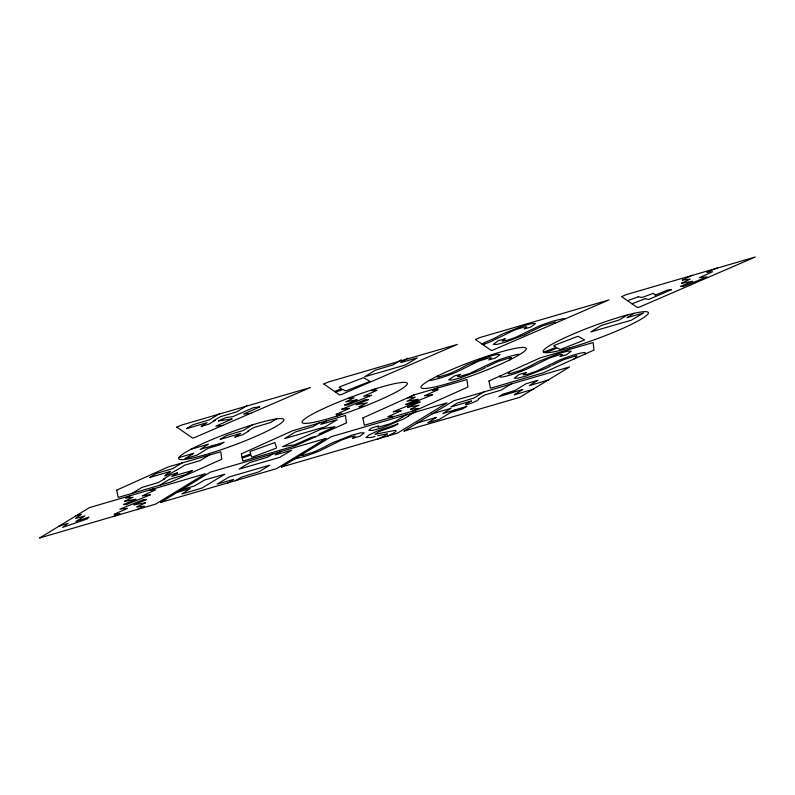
<?xml version="1.0" encoding="UTF-8"?>
<svg xmlns="http://www.w3.org/2000/svg" width="795" height="795" viewBox="0 0 795 795"><rect width="100%" height="100%" fill="white"/><g stroke="black" fill="none" stroke-linecap="round" stroke-linejoin="round"><path stroke-width="1.19" d="M564.619 319.361L563.715 318.785A17.281 2.047 -20.4 0 0 562.413 318.865L553.906 320.882A20.68 2.445 -20.4 0 0 538.334 326.407L515.468 337.438L506.753 340.449L502.192 341.184L505.133 338.859M387.284 434.07L382.624 436.982M437.29 376.621L437.697 375.936M508.383 373.312L510.34 371.195M511.225 358.167L509.347 360.065M499.856 375.896L499.598 376.84L500.86 377.168A17.261 2.047 -20.4 0 0 502.231 377.029L503.901 376.711A25.341 3.001 -20.4 0 0 506.296 376.154L511.165 374.803A20.68 2.445 -20.4 0 0 526.777 369.138L549.752 357.869L560.555 354.451L562.413 354.53L559.919 356.567L566.497 354.749L571.237 351.181L567.69 351.142L559.094 353.417L539.199 361.208A34.384 4.074 -20.4 0 0 535.731 362.967L531.656 365.213M88.762 517.227L87.072 518.956L62.656 527.423L68.161 523.299L58.631 526.24M584.901 354.192L585.637 353.04L584.732 352.543A17.261 2.047 -20.4 0 0 583.49 352.612L581.91 352.881A25.331 3.001 -20.4 0 0 579.625 353.378L574.924 354.63A20.68 2.445 -20.4 0 0 559.352 360.165L536.476 371.195L527.761 374.207L523.199 374.942L526.151 372.616M555.188 323.416L555.765 322.631A10.603 1.252 -20.4 0 0 555.616 322.253M223.226 425.395L215.823 426.219L231.991 419.015M259.687 406.931L243.499 414.086L251.339 413.271M218.476 420.883L226.018 417.594L232.766 416.659L253.446 407.656L259.667 406.871M514.325 394.717L522.732 389.53M186.537 428.584L192.927 424.749L209.502 419.8L219.967 413.39M201.254 426.349L207.088 422.682L186.567 428.644M214.034 420.515L220.334 416.729L236.92 411.79L247.464 405.331M214.889 420.466L208.817 424.162L201.284 426.408M149.867 477.348L156.257 473.502L172.833 468.563L182.234 462.809M185.215 458.556L193.632 453.369M170.408 471.515C151.845 484.066 185.165 465.761 184.122 465.333L200.082 460.613L209.671 454.78M163.859 478.789L170.011 475.052L177.504 472.836M164.714 478.739L158.434 482.505L141.858 487.454L132.059 493.447M177.504 472.906L171.69 476.483L192.221 470.6M220.225 439.277L226.625 435.441L243.191 430.493L252.383 424.878M192.241 470.65L185.841 474.496L169.265 479.435L159.497 485.417M234.942 437.041L240.776 433.374L220.285 439.337M247.732 431.208L253.804 427.521L270.27 422.622L276.461 418.915M248.587 431.158L242.505 434.855L234.952 437.101M436.207 417.504L427.849 422.731L439.466 419.313L450.725 412.446L462.65 408.849L466.784 406.404M471.365 401.068C454.303 409.435 479.852 401.117 478.709 398.812M548.57 379.99L529.341 385.595L537.718 380.298M136.949 506.852L145.386 502.808M410.588 409.276L419.025 405.231L407.736 407.269M689.871 279.234L681.474 283.239M124.517 501.317L132.964 497.282L125.521 498.117L131.314 495.235M671.527 289.668L648.65 299.477M142.414 495.782L155.661 489.839L150.036 490.217L153.495 488.726M349.393 408.392L336.176 414.304M401.078 410.816L387.9 416.699L393.505 416.341L390.474 417.663M424.739 395.691L437.985 389.759M114.251 514.285L127.488 508.343L119.906 509.138L143.517 499.568L146.389 499.598L134.077 504.785M150.245 494.858L126.395 504.557L123.523 504.527M341.562 409.316L365.432 399.607L368.304 399.627M376.82 390.345L363.613 396.258L371.414 395.284M371.384 395.373L347.574 405.043L344.702 405.013M393.286 411.711L417.156 402.002L420.028 402.022M424.798 395.741L432.55 394.708M80.951 514.494L75.535 518.489L84.866 515.915L75.873 521.49L88.722 517.197M123.533 504.477L135.826 499.34M344.712 404.963L357.005 399.835M368.274 399.696L356.041 404.794L367.28 402.797L358.863 406.881L364.478 406.265M405.857 404.387L418.15 399.259L406.921 401.276L415.288 397.192L407.815 397.957L414.563 394.698M419.959 402.121L407.736 407.199M418.081 408.491L412.406 411.244M682.388 279.999L692.077 275.318M573.573 359.27L573.861 359.062A70.318 8.328 -20.4 0 0 575.222 358.028L576.782 356.389A10.603 1.252 -20.4 0 0 576.623 356.011M231.951 418.955L218.536 420.943M352.831 438.194L355.286 436.038L350.366 436.932L341.592 440.033L319.769 450.825A20.68 2.445 -20.4 0 1 304.157 456.479L297.489 458.268A18.961 2.246 -20.4 0 1 292.987 458.834M537.698 380.388L526.081 383.727L514.822 390.584L502.897 394.181L498.803 396.685L522.722 389.471M408.322 416.043L410.618 414.523M119.866 513.987L113.417 516.601M341.8 414.006L336.285 416.252M432.351 390.067L437.647 387.9M408.203 416.123L406.086 417.514A34.384 4.074 -20.4 0 1 403.463 419.054L382.166 427.809L372.557 430.443L368.88 430.324L370.848 428.306L378.5 425.872L377.943 427.263L389.938 423.884L396.019 421.131L402.757 416.858M706.944 272.099L717.179 267.965M212.076 445.866L224.17 442.219L220.056 444.723L208.181 448.3L196.812 455.207L185.255 458.606M401.246 359.797L393.078 364.816L375.28 370.231L364.676 376.75L405.231 365.024L417.286 357.889L400.72 362.57L407.895 358.157M319.034 422.94L313.071 426.607L295.412 431.963L284.66 438.572L325.225 426.816L337.269 419.68L320.703 424.371L326.656 420.704M273.351 453.567L267.517 457.165L249.859 462.511L239.116 469.12L279.671 457.364L291.725 450.238L275.149 454.919L280.993 451.331M227.758 483.062L233.73 479.395L217.174 484.095L229.208 476.94L269.773 465.184L259.021 471.793L241.372 477.149L235.39 480.826M454.76 409.942L466.764 406.344M484.254 391.706L473.79 398.116L457.155 403.085L450.854 406.96L471.375 400.998M511.751 383.647L501.248 390.077L484.622 395.045L478.342 398.812L478.908 398.752M627.414 314.939L619.245 319.958L601.447 325.374L590.844 331.922L631.399 320.166L643.453 313.031L626.887 317.722L634.062 313.3M212.166 445.816L200.251 449.433L208.469 444.157L191.029 449.255M432.5 394.817L408.183 404.625M495.891 337.567L499.956 335.331A34.384 4.074 -20.4 0 1 503.424 333.572L523.329 325.781L531.925 323.505L535.472 323.545L530.692 327.123L524.114 328.931L526.658 326.884L524.789 326.815L513.987 330.233L491.012 341.502A20.521 2.425 -20.4 0 1 484.831 343.957L484.463 344.096M460.553 368.512L464.628 366.276A34.384 4.074 -20.4 0 1 468.086 364.507L487.991 356.726L496.597 354.451L500.135 354.481L495.404 358.048L488.826 359.867L491.32 357.829L489.452 357.76L478.65 361.178L455.674 372.448A20.68 2.445 -20.4 0 1 440.072 378.102L432.748 380.03A18.235 2.156 -20.4 0 1 429.121 380.457M324.648 446.889L328.713 444.663A34.384 4.074 -20.4 0 1 332.181 442.894L352.086 435.103L360.682 432.828L364.219 432.838L360.155 436.167L352.891 438.254M495.355 337.875L481.7 343.887M460.017 368.81L450.159 373.451L439.625 376.76M531.11 365.511L521.252 370.142L510.718 373.461M323.833 447.347L314.154 451.868L303.769 455.128M531.308 331.326L542.448 325.98L553.777 322.432M486.769 366.863L497.909 361.526L509.237 357.969M552.118 365.193L563.466 359.738L574.795 356.19M530.374 331.823L528.297 332.916A34.384 4.074 -20.4 0 1 524.65 334.725M454.611 410.031L442.855 413.559L451.063 408.282L431.834 413.907M485.487 367.548L483.758 368.453A34.384 4.074 -20.4 0 1 480.11 370.271L460.235 377.913L451.918 380.05L448.758 379.891L454.184 376.035L460.573 374.336L457.602 376.522L459.182 376.711L469.756 373.451L493.804 361.954A20.68 2.445 -20.4 0 1 509.366 356.418L517.088 354.52A17.709 2.097 -20.4 0 1 519.542 354.361M551.034 365.77L549.315 366.674A34.384 4.074 -20.4 0 1 545.658 368.483L526.191 376.005L517.764 378.211L514.325 378.172L519.065 374.505L526.121 372.557M136.889 509.714L144.432 506.067L136.998 506.892M524.63 334.725L505.173 342.248L496.895 344.424L493.337 344.454L498.008 340.767L505.113 338.799M387.493 436.197L393.813 432.907A20.68 2.445 -20.4 0 0 395.045 430.363L374.823 434.368L379.503 431.397L393.237 426.557L398.116 423.834L377.118 431.089L369.009 435.034L365.978 437.568L370.48 437.508M376.691 388.407L371.225 390.623L376.81 390.275M631.995 303.809L645.242 298.652M334.536 391.478L341.631 388.735L339.107 387.314L339.972 386.738L362.659 378.013L363.772 377.834L370.043 381.361L346.799 390.574L345.388 390.842L342.884 389.441L335.639 392.233M543.571 352.155L556.182 347.296L553.658 345.865L554.662 345.229L577.061 336.613L578.313 336.384L584.593 339.922L561.509 349.075L559.958 349.412L557.424 347.991L545.35 352.642M377.416 439.158L377.516 439.118A9.371 1.113 -20.4 0 0 382.663 436.982M242.058 457.125L250.664 453.935L249.968 451.838L251.18 451.113L274.851 442.596L276.58 447.824L275.795 448.36L252.929 456.877L251.717 457.085L251.011 454.969L242.276 458.218M484.215 344.185L483.102 344.593M627.484 300.709L638.156 296.813M214.074 420.575L214.898 420.386M248.587 431.079L248.219 431.158M178.915 457.592L193.612 453.309M163.899 478.848L164.724 478.67M181.031 489.899L194.328 486.003L204.742 479.961L224.806 474.217L202.029 488.031L181.956 493.934L190.204 488.537L176.728 492.493M416.987 423.039L436.216 417.435M533.713 389.123L514.385 394.767M75.287 515.985L80.941 514.425M377.625 435.789L387.105 433.871M374.912 436.485L374.008 436.713A34.384 4.074 -20.4 0 1 370.47 437.518M655.378 295.124L667.681 289.996L671.546 289.579M149.927 477.397L170.418 471.445M124.567 501.367L135.806 499.29M134.117 504.835L145.356 502.758M681.514 283.308L692.733 281.231L680.47 286.399L683.362 286.478L707.033 276.879L699.352 277.713L712.578 271.781L706.964 272.158M356.985 399.776L345.746 401.853L354.143 397.768L347.514 398.504M323.177 433.394L318.964 434.03L334.824 426.706L321.478 428.982L282.503 446.661L294.528 444.852L311.61 437.349L315.774 436.713M341.621 409.365L349.373 408.332M401.097 410.727L393.316 411.76M142.474 495.832L150.225 494.798M682.438 280.059L689.851 279.174M410.637 409.326L418.051 408.431M432.361 390.126L437.956 389.699M336.196 414.374L341.78 413.947M114.281 514.335L119.866 513.908M405.847 404.436L408.093 404.625M638.186 296.813L642.032 297.469L653.381 293.295L655.279 295.124M645.282 298.652L648.581 299.477M553.976 322.343A10.603 1.252 -20.4 0 1 555.397 322.214M439.436 376.85A10.603 1.252 -20.4 0 1 437.3 376.75M511.076 357.79A10.603 1.252 -20.4 0 1 511.185 358.177M509.436 357.879A10.603 1.252 -20.4 0 1 510.857 357.75M303.531 455.237A10.603 1.252 -20.4 0 1 301.385 455.137M410.786 414.463A15.502 1.838 -20.4 0 1 415.964 411.731M402.787 416.848A27.954 3.309 -20.4 0 1 407.557 414.205M510.529 373.551A10.603 1.252 -20.4 0 1 508.393 373.451M574.984 356.1A10.603 1.252 -20.4 0 1 576.405 355.971M39.75 537.937L155.621 504.119L205.329 473.76L89.457 507.608L39.75 537.937M160.63 502.48L276.501 468.662L326.208 438.303L210.337 472.16L160.65 502.44M281.51 467.023L397.381 433.205L447.088 402.856L331.227 436.703L281.51 467.023M404.059 431.079L519.93 397.262L569.637 366.912L453.766 400.76L404.118 430.999M116.726 490.167L118.137 497.282L118.674 497.312L170.845 482.038L221.785 459.232L220.801 451.759L168.103 467.003L116.746 490.127M241.402 453.846L242.823 460.951L243.35 460.981L295.531 445.707L346.461 422.9L345.487 415.437L292.779 430.681L241.402 453.846M362.868 417.981L364.289 425.087L364.816 425.116L416.987 409.842L467.927 387.036L466.943 379.563L414.245 394.807L362.888 417.932M488.985 380.984L490.406 388.099L490.932 388.129L543.104 372.855L594.044 350.038L593.07 342.575L540.361 357.82L488.985 380.984M176.798 427.124L192.529 438.025L194.159 437.747L310.368 387.543L181.449 425.096L176.798 427.124M323.803 384.015L339.525 394.906L341.154 394.628L457.364 344.394L328.444 381.978L323.873 383.925M475.47 339.525L491.201 350.416L492.83 350.138L609.04 299.914L480.11 337.487L475.549 339.435M621.68 296.644L637.411 307.536L639.041 307.258L755.25 257.024L626.321 294.607L621.71 296.595M569.687 347.872A56.087 6.638 -20.4 0 0 648.422 312.882A56.087 6.638 -20.4 0 0 569.28 335.758A56.087 6.638 -20.4 0 0 569.687 347.872M447.525 383.657A56.087 6.638 -20.4 0 0 526.26 348.667A56.087 6.638 -20.4 0 0 447.118 371.543A56.087 6.638 -20.4 0 0 447.525 383.657M328.623 418.577A56.087 6.638 -20.4 0 0 407.358 383.588A56.087 6.638 -20.4 0 0 328.216 406.464A56.087 6.638 -20.4 0 0 328.623 418.577M205.199 454.77A56.087 6.638 -20.4 0 0 283.934 419.78A56.087 6.638 -20.4 0 0 204.792 442.666A56.087 6.638 -20.4 0 0 205.199 454.77"/></g></svg>
